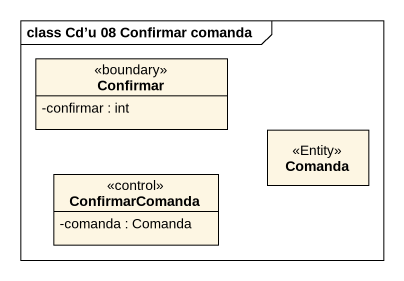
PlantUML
@startuml
mainframe class Cd’u 08 Confirmar comanda
hide circle
hide empty members
skinparam classAttributeIconSize 0
class Confirmar <<boundary>> {
  -confirmar : int
}
class Comanda <<Entity>>
class ConfirmarComanda <<control>> {
  -comanda : Comanda
}
@enduml
